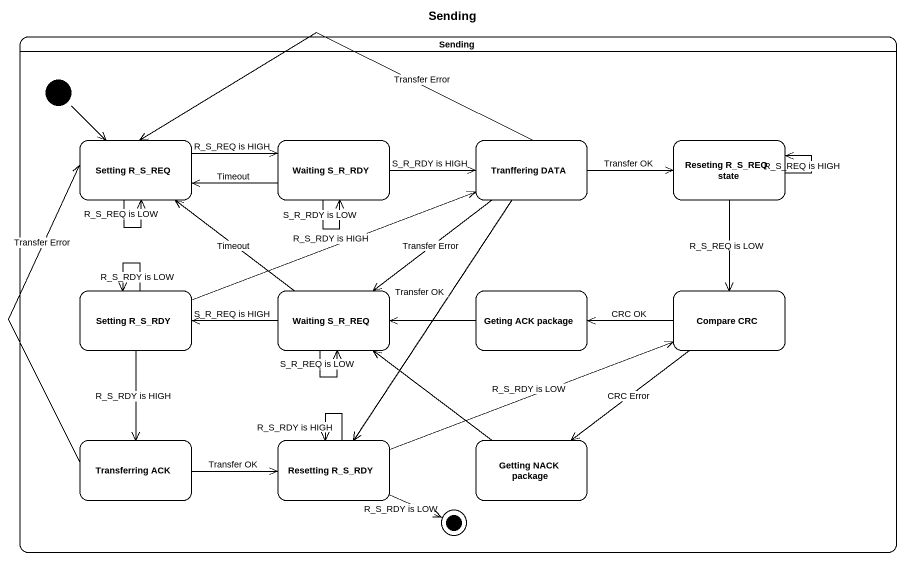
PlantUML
@startuml
title Sending
hide empty description
state Sending {
  state "Setting R_S_REQ" as Setting_R_S_REQ
  state "Waiting S_R_RDY" as Waiting_S_R_RDY
  state "Tranffering DATA" as Tranffering_DATA
  state "Reseting R_S_REQ state" as Reseting_R_S_REQ_state
  state "Setting R_S_RDY" as Setting_R_S_RDY
  state "Waiting S_R_REQ" as Waiting_S_R_REQ
  state "Geting ACK package" as Geting_ACK_package
  state "Compare CRC" as Compare_CRC
  state "Transferring ACK" as Transferring_ACK
  state "Resetting R_S_RDY" as Resetting_R_S_RDY
  state "Getting NACK package" as Getting_NACK_package
  [*] --> Setting_R_S_REQ
  Resetting_R_S_RDY -right-> [*] : R_S_RDY is LOW
}
Setting_R_S_REQ --> Setting_R_S_REQ : R_S_REQ is LOW
Setting_R_S_REQ -right-> Waiting_S_R_RDY : R_S_REQ is HIGH
Waiting_S_R_RDY -left-> Setting_R_S_REQ : Timeout
Waiting_S_R_RDY --> Waiting_S_R_RDY : S_R_RDY is LOW
Waiting_S_R_RDY -right-> Tranffering_DATA : S_R_RDY is HIGH
Tranffering_DATA -left-> Setting_R_S_REQ : Transfer Error
Tranffering_DATA -right-> Reseting_R_S_REQ_state : Transfer OK
Tranffering_DATA --> Waiting_S_R_REQ : Transfer Error
Tranffering_DATA --> Resetting_R_S_RDY : Transfer OK
Reseting_R_S_REQ_state --> Reseting_R_S_REQ_state : R_S_REQ is HIGH
Reseting_R_S_REQ_state --> Compare_CRC : R_S_REQ is LOW
Setting_R_S_RDY -right-> Tranffering_DATA : R_S_RDY is HIGH
Setting_R_S_RDY --> Setting_R_S_RDY : R_S_RDY is LOW
Setting_R_S_RDY --> Transferring_ACK : R_S_RDY is HIGH
Waiting_S_R_REQ -up-> Setting_R_S_REQ : Timeout
Waiting_S_R_REQ -left-> Setting_R_S_RDY : S_R_REQ is HIGH
Waiting_S_R_REQ --> Waiting_S_R_REQ : S_R_REQ is LOW
Geting_ACK_package -left-> Waiting_S_R_REQ
Compare_CRC -left-> Geting_ACK_package : CRC OK
Compare_CRC --> Getting_NACK_package : CRC Error
Transferring_ACK -up-> Setting_R_S_REQ : Transfer Error
Transferring_ACK -right-> Resetting_R_S_RDY : Transfer OK
Resetting_R_S_RDY -right-> Compare_CRC : R_S_RDY is LOW
Resetting_R_S_RDY --> Resetting_R_S_RDY : R_S_RDY is HIGH
Getting_NACK_package -up-> Waiting_S_R_REQ
@enduml
